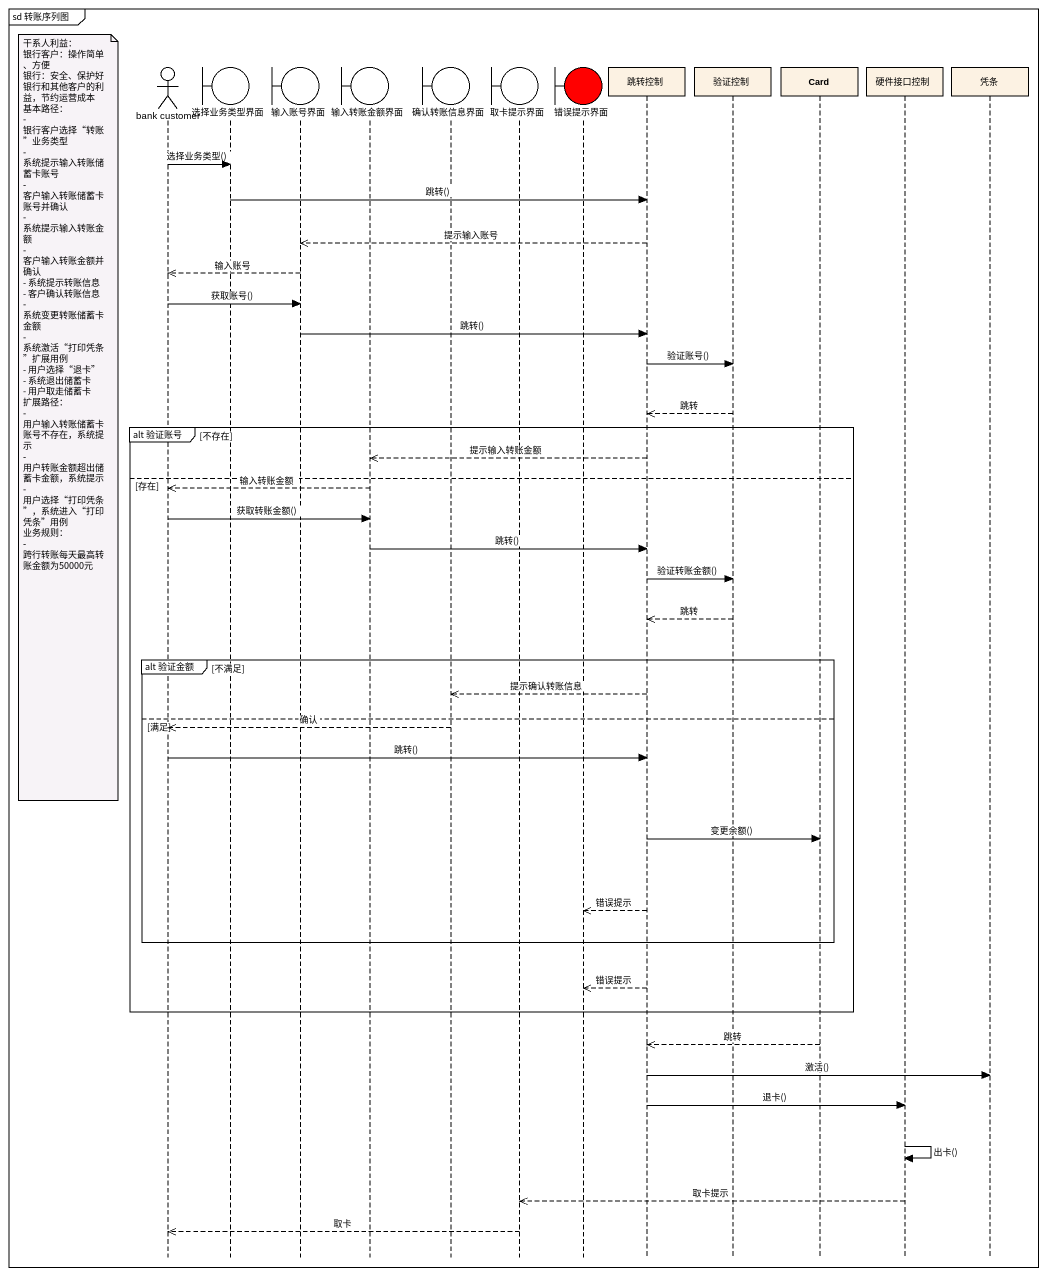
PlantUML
@startuml
mainframe sd 转账序列图
hide footbox
actor "bank customer" as bank_customer
boundary 选择业务类型界面
boundary 输入账号界面
boundary 输入转账金额界面
boundary 确认转账信息界面
boundary 取卡提示界面
boundary 错误提示界面 #FF0000
participant 跳转控制
participant 验证控制
participant "Card" as Card_
participant 硬件接口控制
participant 凭条

bank_customer -> 选择业务类型界面 : 选择业务类型()
选择业务类型界面 -> 跳转控制 : 跳转()
跳转控制 -->> 输入账号界面 : 提示输入账号
输入账号界面 -->> bank_customer : 输入账号
bank_customer -> 输入账号界面 : 获取账号()
输入账号界面 -> 跳转控制 : 跳转()
跳转控制 -> 验证控制 : 验证账号()
验证控制 -->> 跳转控制 : 跳转
note left of bank_customer
  干系人利益：
  银行客户：操作简单、方便
  银行：安全、保护好银行和其他客户的利益，节约运营成本
  基本路径：
  - 银行客户选择“转账”业务类型
  - 系统提示输入转账储蓄卡账号
  - 客户输入转账储蓄卡账号并确认
  - 系统提示输入转账金额
  - 客户输入转账金额并确认
  - 系统提示转账信息
  - 客户确认转账信息
  - 系统变更转账储蓄卡金额
  - 系统激活“打印凭条”扩展用例
  - 用户选择“退卡”
  - 系统退出储蓄卡
  - 用户取走储蓄卡
  扩展路径：
  - 用户输入转账储蓄卡账号不存在，系统提示
  - 用户转账金额超出储蓄卡金额，系统提示
  - 用户选择“打印凭条”，系统进入“打印凭条”用例
  业务规则：
  - 跨行转账每天最高转账金额为50000元
end note
group alt 验证账号 [不存在]
  跳转控制 -->> 输入转账金额界面 : 提示输入转账金额
else 存在
  输入转账金额界面 -->> bank_customer : 输入转账金额
  bank_customer -> 输入转账金额界面 : 获取转账金额()
  输入转账金额界面 -> 跳转控制 : 跳转()
  跳转控制 -> 验证控制 : 验证转账金额()
  验证控制 -->> 跳转控制 : 跳转
  group alt 验证金额 [不满足]
    跳转控制 -->> 确认转账信息界面 : 提示确认转账信息
  else 满足
    确认转账信息界面 -->> bank_customer : 确认
    bank_customer -> 跳转控制 : 跳转()
    跳转控制 -> Card_ : 变更余额()
    跳转控制 -->> 错误提示界面 : 错误提示
  end
  跳转控制 -->> 错误提示界面 : 错误提示
end
Card_ -->> 跳转控制 : 跳转
跳转控制 -> 凭条 : 激活()
跳转控制 -> 硬件接口控制 : 退卡()
硬件接口控制 -> 硬件接口控制 : 出卡()
硬件接口控制 -->> 取卡提示界面 : 取卡提示
取卡提示界面 -->> bank_customer : 取卡
@enduml
